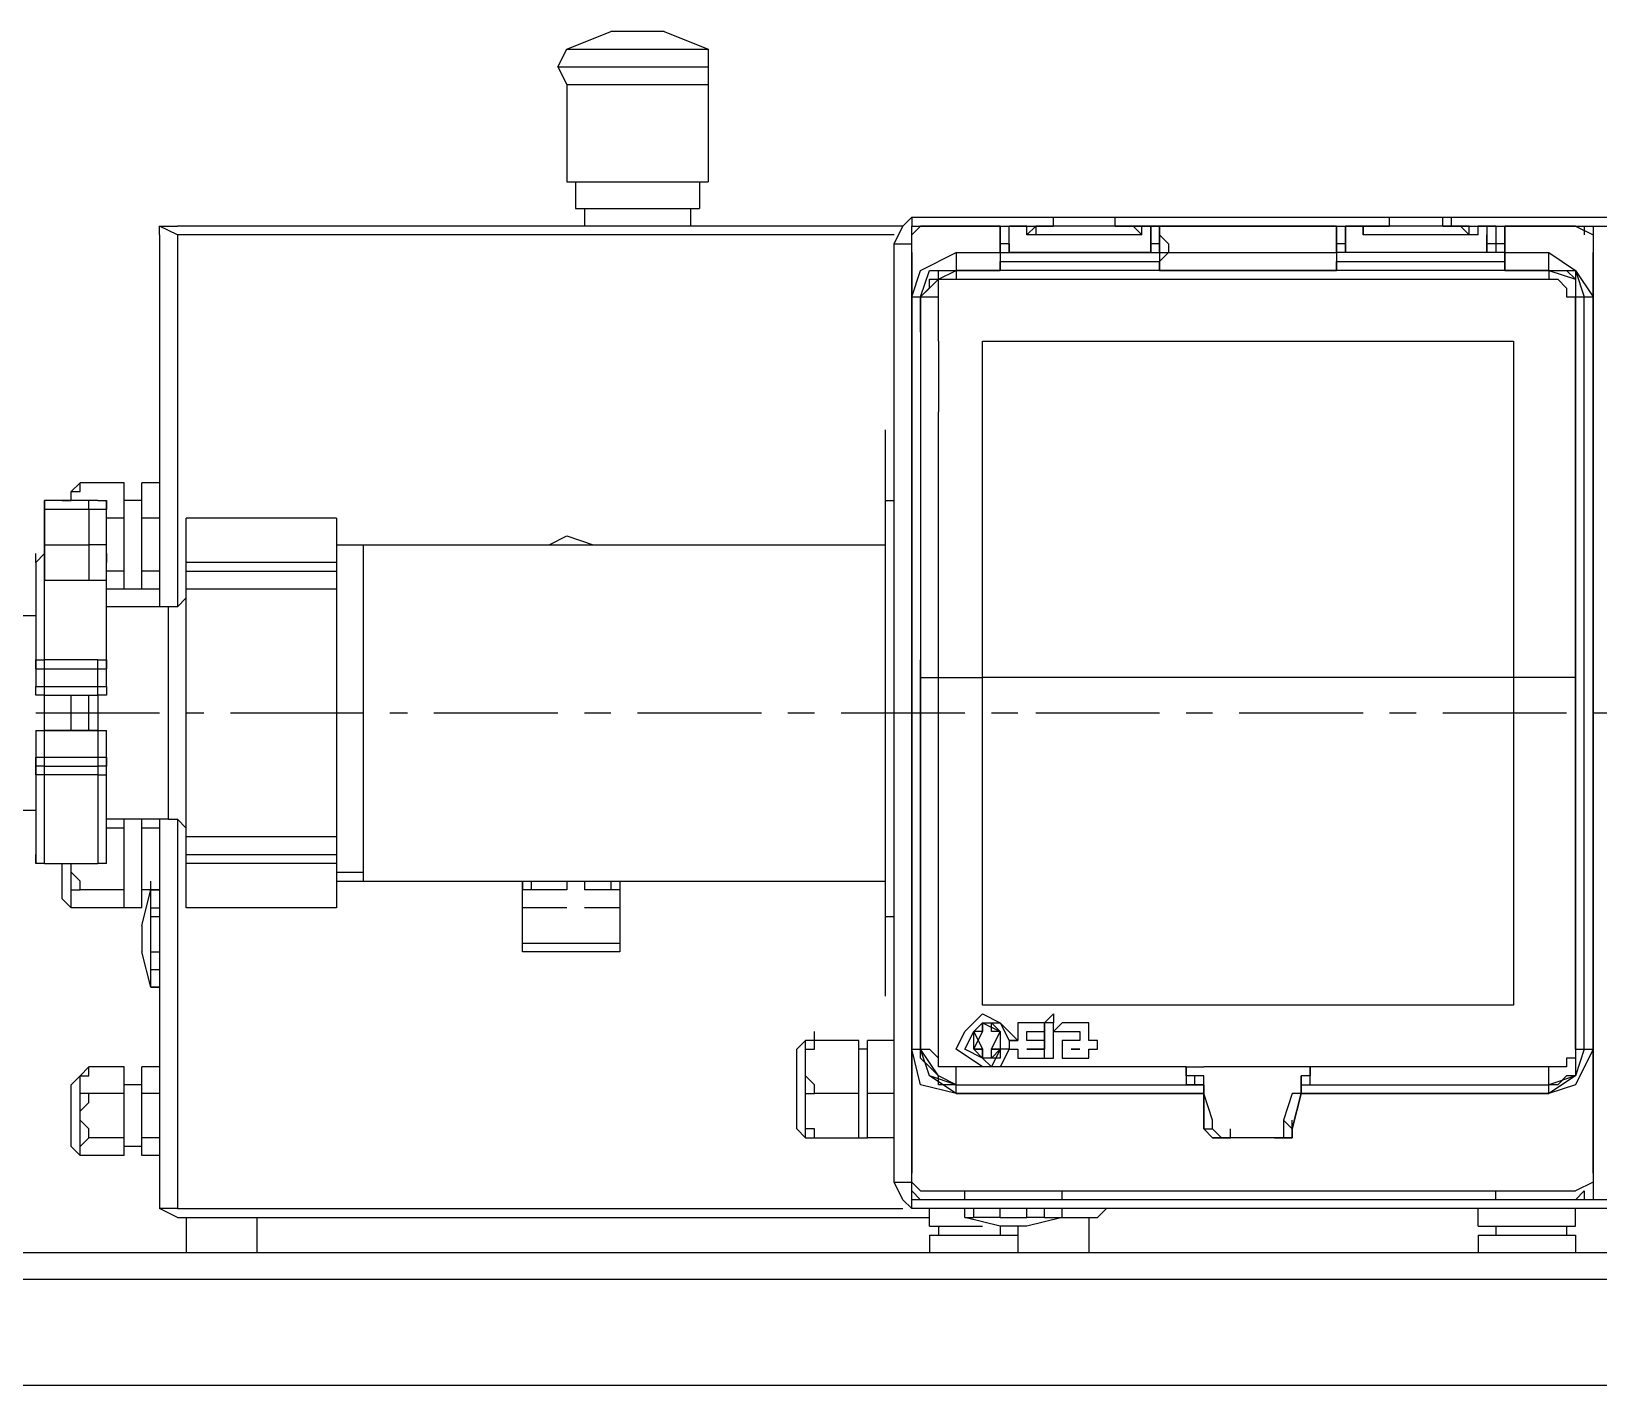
# Model space of a CAD drawing. Header units: millimetres. Extents: x 24306 to 29428, y 5751 to 9375.
# Drawn here: x 27398.3 to 27497.2, y 6208.4 to 6293.8 of the extents above; entities that cross this region are included whole.
import ezdxf

# ---------------------------------------------------------------- set-up
doc = ezdxf.new("R2010")
doc.units = ezdxf.units.MM
doc.layers.add('Equipment', color=123, linetype='Continuous')

# ---------------------------------------------------------------- blocks, each defined once
blk = doc.blocks.new('A$C866d3e4f')
at = {"layer": 'Equipment', "linetype": 'Continuous'}
for points in [[(100.518, 42.999), (97.726, 41.882)], [(100.518, 42.999), (103.868, 42.999)], [(106.661, 41.882), (103.868, 42.999)], [(106.661, 41.882), (97.726, 41.882)], [(97.726, 41.882), (97.726, 40.766)], [(107.219, 40.766), (106.661, 41.882)], [(97.726, 40.766), (97.726, 39.649)], [(107.219, 40.766), (97.726, 40.766)], [(107.219, 40.766), (106.661, 39.649)], [(97.726, 39.649), (97.726, 33.506)], [(106.661, 39.649), (97.726, 39.649)], [(106.661, 39.649), (106.661, 33.506)], [(106.661, 33.506), (97.726, 33.506)], [(98.284, 33.506), (98.284, 31.831)], [(106.102, 33.506), (106.102, 31.831)], [(106.102, 31.831), (98.284, 31.831)], [(98.842, 31.831), (98.842, 30.714)], [(105.544, 31.831), (105.544, 30.714)], [(84.882, 31.272), (40.766, 31.272)], [(50.259, 30.714), (40.766, 30.714)], [(41.882, 30.714), (41.882, -30.714)], [(42.999, 30.714), (41.882, 30.155), (41.882, 29.038)], [(42.441, 30.714), (42.441, 30.155)], [(42.999, 30.714), (47.467, 30.714)], [(47.467, 29.597), (47.467, 30.714)], [(47.467, 30.714), (47.467, 30.714)], [(47.467, 30.714), (47.467, 28.48)], [(48.025, 30.714), (48.025, 30.714)], [(48.025, 30.714), (48.025, 29.597)], [(48.025, 30.714), (49.142, 30.714)], [(48.584, 30.714), (48.584, 29.038), (48.584, 29.597)], [(49.142, 30.155), (49.142, 30.714)], [(51.376, 30.714), (49.142, 30.714)], [(49.7, 30.155), (49.7, 30.714)], [(49.7, 30.155), (50.259, 30.714), (51.376, 30.714)], [(49.7, 30.155), (49.7, 30.714), (50.259, 30.714)], [(50.259, 30.714), (50.259, 30.714), (50.817, 30.714)], [(50.817, 30.714), (50.817, 31.272)], [(50.817, 30.714), (51.376, 30.714)], [(51.376, 30.714), (51.376, 31.272)], [(51.376, 30.714), (54.726, 30.714)], [(51.376, 30.714), (51.376, 30.714), (54.726, 30.714)], [(54.726, 30.714), (54.726, 31.272)], [(54.726, 30.714), (54.726, 31.272)], [(54.726, 30.714), (55.285, 30.714), (55.285, 30.714), (55.843, 30.714)], [(54.726, 30.714), (56.402, 30.714), (56.402, 30.155), (56.402, 30.155)], [(54.726, 30.714), (54.726, 30.714)], [(54.726, 30.714), (54.726, 30.714)], [(56.402, 30.714), (54.726, 30.714)], [(55.843, 30.714), (55.843, 30.714)], [(55.843, 30.714), (56.402, 30.714), (56.402, 30.155)], [(71.479, 30.714), (55.843, 30.714)], [(56.402, 30.155), (56.402, 30.714)], [(56.402, 30.155), (56.402, 30.714)], [(56.402, 30.714), (57.518, 30.714)], [(57.518, 30.714), (57.518, 29.597)], [(57.518, 29.597), (57.518, 30.714)], [(57.518, 29.597), (57.518, 30.714)], [(58.077, 30.714), (58.077, 28.48)], [(58.077, 29.597), (58.077, 30.714)], [(58.077, 30.714), (69.246, 30.714)], [(69.246, 30.714), (69.246, 30.155), (68.687, 29.597), (68.687, 29.038), (69.246, 28.48)], [(69.246, 30.714), (69.246, 30.714)], [(69.246, 30.714), (69.246, 29.597)], [(69.246, 29.597), (69.246, 30.714)], [(69.246, 30.714), (70.362, 30.714)], [(69.804, 29.038), (69.804, 30.714)], [(69.804, 30.714), (69.804, 29.597)], [(70.362, 30.155), (70.362, 30.714)], [(70.362, 30.155), (70.362, 30.714)], [(70.362, 30.155), (70.921, 30.714), (72.038, 30.714)], [(70.362, 30.155), (70.362, 30.714)], [(70.362, 30.155), (70.362, 30.714)], [(70.362, 30.155), (70.362, 30.714), (70.921, 30.714)], [(72.038, 30.714), (70.362, 30.714)], [(70.921, 30.714), (71.479, 30.714), (72.038, 30.714)], [(72.038, 30.714), (72.038, 31.272)], [(72.038, 30.714), (72.038, 31.272)], [(72.038, 30.714), (72.038, 31.272)], [(72.038, 30.714), (75.388, 30.714)], [(72.038, 30.714), (72.596, 30.714), (75.388, 30.714)], [(72.038, 30.714), (72.038, 30.714)], [(75.388, 30.714), (75.947, 30.714)], [(75.388, 30.714), (75.947, 30.714)], [(75.947, 30.714), (75.947, 31.272)], [(75.947, 30.714), (75.947, 31.272)], [(75.947, 30.714), (76.505, 30.714), (76.505, 30.714), (76.505, 30.714)], [(75.947, 30.714), (77.064, 30.714), (77.064, 30.155), (77.622, 30.155)], [(77.622, 30.714), (75.947, 30.714)], [(76.505, 30.714), (77.064, 30.714), (77.622, 30.155)], [(84.882, 30.714), (76.505, 30.714)], [(77.622, 30.155), (77.622, 30.714)], [(77.622, 30.155), (77.622, 30.714)], [(77.622, 30.155), (77.622, 30.714)], [(77.622, 30.714), (78.739, 30.714)], [(78.739, 29.597), (78.739, 30.714)], [(78.739, 29.038), (78.739, 30.714)], [(79.297, 30.714), (79.297, 28.48)], [(79.297, 29.597), (79.297, 30.714)], [(79.297, 30.714), (84.323, 30.714)], [(84.323, 30.714), (84.882, 30.155)], [(84.882, 29.038), (84.882, 30.155), (84.323, 30.714)], [(84.882, 31.272), (84.882, 30.714)], [(85.999, 29.597), (85.44, 30.714), (84.882, 31.272)], [(84.882, 29.597), (84.882, 30.714), (84.882, 30.714)], [(85.44, 30.714), (131.232, 30.714)], [(131.232, 30.155), (132.348, 30.714)], [(132.348, 30.155), (132.348, 30.714), (131.232, 30.714)], [(47.467, 29.597), (47.467, 30.155)], [(48.584, 29.597), (48.584, 30.155)], [(49.142, 30.155), (49.7, 30.155)], [(49.142, 30.155), (49.7, 30.155)], [(49.7, 30.155), (56.402, 30.155)], [(56.402, 30.155), (56.402, 30.155)], [(57.518, 29.597), (57.518, 30.155)], [(57.518, 29.597), (57.518, 30.155)], [(57.518, 29.597), (57.518, 30.155)], [(69.804, 29.597), (69.804, 30.155)], [(69.804, 29.597), (69.804, 30.155)], [(70.362, 30.155), (77.622, 30.155)], [(78.739, 29.597), (78.739, 30.155)], [(84.882, 29.597), (84.882, 30.155)], [(84.882, 30.155), (84.882, 30.155)], [(85.999, 30.155), (131.232, 30.155)], [(131.232, 30.155), (131.232, 6.701)], [(132.348, 30.155), (132.348, 6.701)], [(41.882, -29.038), (41.882, 29.038)], [(44.675, 29.038), (42.999, 27.922), (41.882, 26.246)], [(44.675, 27.922), (44.675, 29.038)], [(47.467, 29.038), (44.675, 29.038)], [(47.467, 29.597), (47.467, 29.038)], [(47.467, 29.597), (47.467, 29.038)], [(47.467, 29.038), (47.467, 29.597)], [(47.467, 29.038), (47.467, 29.597)], [(47.467, 29.597), (48.025, 29.597)], [(47.467, 27.922), (47.467, 29.038)], [(47.467, 28.48), (47.467, 29.038)], [(47.467, 29.038), (47.467, 29.038)], [(47.467, 29.038), (47.467, 29.038)], [(47.467, 29.038), (58.077, 29.038)], [(48.025, 29.597), (48.025, 29.038)], [(48.025, 29.597), (48.584, 29.597)], [(48.025, 29.038), (57.518, 29.038)], [(48.584, 29.038), (57.518, 29.038)], [(57.518, 29.597), (57.518, 29.038)], [(57.518, 29.038), (57.518, 29.597)], [(57.518, 29.038), (57.518, 29.597)], [(57.518, 29.038), (57.518, 29.597)], [(57.518, 29.597), (57.518, 29.038)], [(57.518, 29.597), (58.077, 29.597)], [(58.077, 29.597), (58.077, 29.038)], [(58.077, 29.038), (58.077, 29.597)], [(58.077, 29.038), (58.077, 29.597)], [(58.077, 29.597), (58.077, 29.038)], [(58.077, 29.038), (58.077, 28.48)], [(58.077, 29.038), (58.077, 29.038)], [(58.077, 29.038), (58.077, 29.038)], [(69.246, 29.038), (58.077, 29.038)], [(69.246, 29.597), (69.246, 29.038)], [(69.246, 29.038), (69.246, 29.597)], [(69.246, 29.597), (69.246, 29.038)], [(69.246, 29.597), (69.246, 29.038)], [(69.246, 29.597), (69.804, 29.597)], [(69.246, 29.597), (69.246, 29.597)], [(69.246, 29.038), (69.246, 29.038)], [(69.246, 29.038), (69.246, 29.038)], [(69.246, 29.038), (69.246, 28.48)], [(79.297, 29.038), (69.246, 29.038)], [(78.739, 29.038), (69.246, 29.038)], [(69.804, 29.038), (69.804, 29.597)], [(69.804, 29.597), (69.804, 29.038)], [(69.804, 29.038), (78.739, 29.038)], [(78.739, 29.597), (78.739, 29.038)], [(78.739, 29.597), (79.297, 29.597)], [(79.297, 29.597), (79.297, 29.038)], [(79.297, 29.038), (79.297, 29.597)], [(79.297, 29.597), (79.297, 29.038)], [(79.297, 29.038), (79.297, 28.48)], [(79.297, 29.038), (79.297, 29.038)], [(79.297, 29.038), (79.297, 29.038)], [(82.09, 29.038), (79.297, 29.038)], [(82.09, 29.038), (82.09, 27.922)], [(84.882, 26.246), (84.323, 27.922), (82.09, 29.038)], [(84.882, -29.597), (84.882, 29.597)], [(85.999, 29.597), (84.882, 29.597)], [(84.882, 29.038), (84.882, -29.038)], [(85.999, -29.597), (85.999, 29.597)], [(44.675, 27.922), (42.999, 27.922), (42.441, 26.246)], [(44.675, 27.922), (44.116, 27.922), (44.116, 27.922), (43.558, 27.922), (42.999, 27.363), (42.999, 26.805), (42.999, 26.246)], [(44.675, 27.922), (42.999, 27.922), (42.999, 26.246)], [(44.675, 27.922), (42.999, 27.363), (42.999, 26.246)], [(44.675, 27.922), (44.675, 28.48)], [(44.675, 27.922), (44.675, 28.48)], [(44.675, 27.922), (44.675, 28.48)], [(44.675, 27.922), (44.675, 27.363)], [(47.467, 27.922), (44.675, 27.922)], [(44.675, 27.922), (47.467, 27.922)], [(44.675, 27.922), (47.467, 27.922)], [(44.675, 27.922), (47.467, 27.922)], [(47.467, 27.922), (47.467, 28.48)], [(47.467, 28.48), (47.467, 27.922)], [(58.077, 28.48), (47.467, 28.48)], [(47.467, 27.922), (58.077, 27.922)], [(58.077, 28.48), (58.077, 27.922)], [(58.077, 28.48), (58.077, 27.922)], [(58.077, 27.922), (58.077, 28.48)], [(69.246, 27.922), (58.077, 27.922)], [(58.077, 27.922), (69.246, 27.922)], [(58.077, 27.922), (69.246, 27.922)], [(58.077, 27.922), (69.246, 27.922)], [(69.246, 27.922), (69.246, 28.48)], [(69.246, 28.48), (69.246, 27.922)], [(69.246, 28.48), (69.246, 27.922)], [(79.297, 28.48), (69.246, 28.48)], [(69.246, 27.922), (79.297, 27.922)], [(79.297, 28.48), (79.297, 27.922)], [(79.297, 28.48), (79.297, 27.922)], [(79.297, 27.922), (79.297, 28.48)], [(82.09, 27.922), (79.297, 27.922)], [(79.297, 27.922), (82.09, 27.922)], [(79.297, 27.922), (82.09, 27.922)], [(79.297, 27.922), (82.09, 27.922)], [(84.323, 26.246), (84.323, 26.246), (83.765, 26.805), (83.765, 27.363), (83.206, 27.363), (83.206, 27.922), (83.206, 27.922), (82.648, 27.922), (82.09, 27.922)], [(82.09, 27.922), (82.09, 27.363)], [(84.323, 26.246), (83.765, 27.922), (82.09, 27.922)], [(84.323, 26.246), (83.765, 27.922), (82.09, 27.922)], [(84.323, 26.246), (83.206, 27.363), (82.09, 27.922)], [(44.675, 27.363), (44.116, 27.363), (43.558, 26.805), (43.558, 26.246), (42.999, 26.246)], [(55.843, 27.363), (44.675, 27.363)], [(81.531, 27.363), (55.843, 27.363)], [(82.09, 27.363), (81.531, 27.363)], [(83.206, 26.246), (83.206, 26.805), (83.206, 26.805), (83.206, 27.363), (82.09, 27.363)], [(84.882, 26.805), (84.882, 27.363)], [(41.882, 26.246), (41.882, -21.22)], [(42.999, 26.246), (41.882, 26.246)], [(42.441, -21.22), (42.441, 26.246)], [(42.999, 26.246), (42.999, 25.129)], [(42.999, -21.22), (42.999, 26.246)], [(42.999, -21.22), (42.999, 26.246)], [(42.999, 26.246), (42.999, 25.129)], [(42.999, 26.246), (42.999, 26.246)], [(42.999, 26.246), (42.999, 26.246)], [(83.206, 23.454), (83.206, 26.246)], [(84.323, 26.246), (83.206, 26.246)], [(84.323, 25.129), (84.323, 26.246)], [(84.323, 26.246), (84.323, -21.22)], [(84.323, 26.246), (84.323, -21.22)], [(84.323, 26.246), (84.323, -21.22)], [(84.323, 26.246), (84.323, 26.246)], [(84.882, 26.246), (84.323, 26.246)], [(84.882, -21.22), (84.882, 26.246)], [(42.999, 25.129), (42.999, 24.013)], [(42.999, 25.129), (42.999, 24.571)], [(84.323, 24.013), (84.323, 25.129)], [(84.882, 25.129), (84.882, 25.688)], [(42.999, 24.571), (42.999, 24.013)], [(42.999, 24.013), (42.999, 3.351)], [(42.999, 24.013), (42.999, 23.454)], [(84.323, 24.013), (84.323, 3.351)], [(84.882, 23.454), (84.882, 24.013)], [(42.999, 23.454), (42.999, 2.234)], [(46.908, 23.454), (46.908, -18.428)], [(80.414, 23.454), (46.908, 23.454)], [(80.414, -18.428), (80.414, 23.454)], [(83.206, 23.454), (83.206, 18.987)], [(84.882, 23.454), (84.882, 23.454)], [(84.882, 20.662), (84.882, 20.662)], [(83.206, 13.402), (83.206, 18.987)], [(86.557, 17.87), (86.557, -17.87)], [(86.557, 17.87), (86.557, -17.87)], [(86.557, 17.87), (86.557, 17.87)], [(41.882, 15.078), (41.882, 15.078)], [(84.882, 15.078), (84.882, 15.078)], [(41.882, 13.961), (41.882, 13.961)], [(84.882, 13.961), (84.882, 14.519)], [(132.348, 14.519), (133.465, 14.519)], [(133.465, 7.818), (133.465, 14.519)], [(134.582, 7.818), (134.582, 14.519)], [(134.582, 14.519), (137.374, 14.519)], [(137.374, 14.519), (137.933, 13.961)], [(137.933, 13.402), (137.933, 13.961), (137.374, 13.961), (137.374, 14.519)], [(137.933, 13.402), (137.933, 13.961)], [(138.491, 13.402), (137.933, 13.402), (137.933, 13.961)], [(41.882, 13.402), (41.882, 13.402)], [(83.206, 2.792), (83.206, 13.402)], [(84.882, 13.402), (84.882, 13.402)], [(86.557, 13.402), (85.999, 13.402)], [(133.465, 13.402), (134.582, 13.402)], [(135.699, 12.844), (135.699, 13.402)], [(136.257, 13.402), (135.699, 13.402), (135.699, 12.844)], [(136.257, 13.402), (139.608, 13.402)], [(136.816, 12.844), (136.816, 13.402)], [(137.933, 13.402), (137.933, 13.402)], [(139.608, 12.844), (139.608, 13.402)], [(139.608, 13.402), (139.608, 12.844)], [(139.608, 13.402), (139.608, 13.402)], [(121.18, 12.286), (121.18, -12.286)], [(121.18, 12.286), (130.673, 12.286)], [(130.673, -12.286), (130.673, 12.286)], [(132.348, 12.286), (133.465, 12.286)], [(132.348, 12.286), (133.465, 12.286)], [(134.582, 12.286), (135.699, 12.286)], [(134.582, 12.286), (135.699, 12.286)], [(135.699, 3.351), (135.699, 12.844)], [(135.699, 12.844), (139.608, 12.844)], [(136.816, 12.844), (136.816, 8.376)], [(139.608, 3.351), (139.608, 12.844)], [(139.608, 12.844), (139.608, 8.376)], [(107.777, 10.61), (106.661, 11.169), (104.985, 10.61)], [(107.777, 10.61), (106.661, 11.169), (104.985, 10.61)], [(107.777, 10.61), (106.661, 11.169), (104.985, 10.61)], [(121.18, 10.61), (86.557, 10.61)], [(107.219, 10.61), (105.544, 10.61)], [(119.504, 10.61), (119.504, -10.61)], [(121.18, 10.61), (119.504, 10.61)], [(135.699, 10.61), (136.816, 10.61)], [(135.699, 9.493), (135.699, 10.052)], [(135.699, 10.052), (135.699, 9.493)], [(139.608, 10.61), (136.816, 10.61)], [(139.608, 10.61), (139.608, 10.61)], [(140.166, 9.493), (139.608, 10.052)], [(140.166, 9.493), (140.166, 10.052)], [(121.18, 9.493), (130.673, 9.493)], [(130.673, 8.935), (121.18, 8.935)], [(132.348, 8.935), (133.465, 8.935)], [(132.348, 8.935), (133.465, 8.935)], [(134.582, 8.935), (135.699, 8.935)], [(134.582, 8.935), (135.699, 8.935)], [(135.699, 1.675), (135.699, 9.493)], [(140.166, 9.493), (140.166, 1.675)], [(139.608, 8.376), (135.699, 8.376)], [(41.882, 7.818), (41.882, 7.818)], [(84.882, 7.818), (84.882, 7.818)], [(84.882, 6.701), (84.882, 7.26)], [(121.18, 7.818), (130.673, 7.818)], [(130.673, 7.26), (131.232, 6.701), (131.79, 6.701)], [(132.348, 7.818), (133.465, 7.818)], [(133.465, 7.818), (134.582, 7.818)], [(134.582, 7.818), (135.699, 7.818)], [(41.882, 6.701), (41.882, 6.701)], [(131.79, -6.701), (131.79, 6.701)], [(131.79, 6.701), (135.699, 6.701)], [(142.959, 6.143), (140.166, 6.143)], [(42.999, 3.351), (42.999, 2.792)], [(84.323, 2.234), (84.323, 3.351)], [(136.257, 3.351), (135.699, 3.351), (135.699, 2.792)], [(136.257, 1.117), (136.257, 3.351)], [(136.257, 3.351), (139.608, 3.351)], [(139.608, 1.117), (139.608, 3.351)], [(140.166, 2.792), (140.166, 3.351), (139.608, 3.351)], [(42.999, 2.792), (42.999, 2.234)], [(42.999, 2.234), (42.999, -8.935)], [(42.999, 2.234), (42.999, 2.234)], [(42.999, 2.234), (42.999, 1.675)], [(42.999, 2.234), (46.908, 2.234)], [(46.908, 2.234), (80.414, 2.234)], [(84.323, 2.234), (80.414, 2.234)], [(83.206, 2.234), (83.206, 2.792)], [(83.206, 2.234), (83.206, 2.234)], [(83.206, 2.234), (83.206, 2.234)], [(83.206, 1.117), (83.206, 2.234)], [(84.323, -3.351), (84.323, 2.234)], [(140.166, 2.792), (135.699, 2.792)], [(42.999, 1.675), (42.999, 0)], [(83.206, -19.545), (83.206, 1.117)], [(140.166, 1.675), (135.699, 1.675)], [(135.699, 1.675), (135.699, 1.117), (136.257, 1.117)], [(136.257, 1.117), (136.257, -9.493)], [(139.608, 1.117), (136.257, 1.117)], [(136.816, -1.117), (136.816, 1.117)], [(136.816, -1.117), (136.816, 1.117)], [(137.933, -1.117), (137.933, 1.117)], [(137.933, -1.117), (137.933, 1.117)], [(137.933, -1.117), (137.933, 1.117)], [(139.608, 1.117), (140.166, 1.117), (140.166, 1.675)], [(139.608, -1.117), (139.608, 1.117)], [(41.882, 0), (40.207, 0)], [(42.999, 0), (42.999, -19.545)], [(51.376, 0), (43.558, 0)], [(54.726, 0), (53.051, 0)], [(64.22, 0), (56.402, 0)], [(67.57, 0), (65.895, 0)], [(77.064, 0), (69.246, 0)], [(79.856, 0), (78.18, 0)], [(89.349, 0), (81.531, 0)], [(92.7, 0), (91.024, 0)], [(102.193, 0), (94.375, 0)], [(105.544, 0), (103.868, 0)], [(115.037, 0), (107.219, 0)], [(117.829, 0), (116.712, 0)], [(127.881, 0), (119.504, 0)], [(130.673, 0), (129.556, 0)], [(140.166, 0), (132.348, 0)], [(135.699, -9.493), (135.699, -1.117)], [(140.166, -1.117), (135.699, -1.117)], [(136.257, -1.117), (135.699, -1.117)], [(136.257, -1.117), (139.608, -1.117)], [(139.608, -9.493), (139.608, -1.117)], [(140.166, -1.117), (139.608, -1.117)], [(140.166, -1.117), (140.166, -9.493)], [(140.166, -2.792), (135.699, -2.792)], [(135.699, -2.792), (135.699, -3.351), (136.257, -3.351)], [(139.608, -3.351), (140.166, -3.351), (140.166, -2.792)], [(84.323, -20.662), (84.323, -3.351)], [(136.257, -3.909), (135.699, -3.909), (135.699, -3.351)], [(139.608, -3.351), (136.257, -3.351)], [(136.257, -3.909), (139.608, -3.909)], [(139.608, -3.909), (140.166, -3.909), (140.166, -3.351)], [(41.882, -6.701), (41.882, -6.701)], [(84.882, -6.701), (84.882, -6.143)], [(131.79, -6.701), (131.232, -6.701), (130.673, -7.26)], [(131.232, -6.701), (131.232, -31.272)], [(131.79, -6.701), (135.699, -6.701)], [(132.348, -6.701), (132.348, -31.272)], [(133.465, -12.286), (133.465, -6.701)], [(134.582, -12.286), (134.582, -6.701)], [(142.959, -6.143), (140.166, -6.143)], [(41.882, -7.818), (41.882, -7.818)], [(84.882, -7.818), (84.882, -7.26)], [(121.18, -7.818), (130.673, -7.818)], [(132.348, -7.26), (133.465, -7.26)], [(132.348, -7.26), (133.465, -7.26)], [(134.582, -7.26), (135.699, -7.26)], [(134.582, -7.26), (135.699, -7.26)], [(42.999, -8.935), (42.999, -11.169)], [(130.673, -8.935), (121.18, -8.935)], [(121.18, -9.493), (130.673, -9.493)], [(135.699, -9.493), (135.699, -8.935)], [(135.699, -9.493), (135.699, -9.493), (136.257, -9.493)], [(139.608, -9.493), (136.257, -9.493)], [(137.374, -11.169), (137.374, -10.61), (137.933, -10.052), (137.933, -9.493)], [(137.933, -12.286), (137.933, -9.493)], [(138.491, -11.169), (138.491, -9.493)], [(139.608, -9.493), (140.166, -9.493), (140.166, -9.493)], [(140.166, -9.493), (140.166, -8.935)], [(121.18, -10.61), (86.557, -10.61)], [(103.31, -10.61), (103.31, -11.169)], [(103.31, -10.61), (103.31, -14.519)], [(103.868, -10.61), (103.868, -11.169)], [(105.544, -10.61), (105.544, -11.169)], [(106.661, -10.61), (106.661, -11.169)], [(108.894, -10.61), (108.894, -11.169)], [(109.453, -14.519), (109.453, -10.61), (109.453, -11.169)], [(121.18, -10.052), (119.504, -10.052)], [(132.907, -11.169), (132.907, -10.61)], [(137.374, -11.169), (137.374, -10.61)], [(42.999, -11.169), (42.999, -14.519)], [(103.31, -11.169), (105.544, -11.169)], [(106.661, -11.169), (109.453, -11.169)], [(132.907, -11.169), (132.348, -11.169), (132.907, -11.169)], [(132.348, -11.169), (133.465, -11.169)], [(132.348, -11.169), (133.465, -11.169)], [(132.907, -12.286), (132.907, -11.169)], [(133.465, -13.402), (132.907, -11.169)], [(134.582, -11.169), (137.374, -11.169)], [(134.582, -11.169), (137.374, -11.169)], [(137.933, -11.727), (137.933, -11.169), (137.374, -11.169)], [(137.374, -12.286), (137.933, -12.286), (137.933, -11.727)], [(137.933, -12.286), (138.491, -11.727), (138.491, -11.169)], [(138.491, -11.169), (138.491, -11.169)], [(41.882, -12.844), (41.882, -12.844)], [(84.882, -12.844), (84.882, -12.286)], [(86.557, -12.844), (85.999, -12.844)], [(103.31, -12.286), (103.31, -12.286)], [(103.31, -12.286), (105.544, -12.286)], [(103.31, -12.286), (105.544, -12.286)], [(103.868, -12.286), (103.868, -12.286)], [(105.544, -12.286), (105.544, -12.286)], [(106.661, -12.286), (106.661, -12.286)], [(106.661, -12.286), (109.453, -12.286)], [(106.661, -12.286), (109.453, -12.286)], [(108.894, -12.286), (108.894, -12.286)], [(109.453, -12.286), (109.453, -12.286)], [(121.18, -12.286), (130.673, -12.286)], [(132.907, -12.286), (132.348, -12.286)], [(132.907, -12.844), (132.348, -12.844)], [(132.907, -12.844), (132.907, -12.286)], [(132.907, -15.078), (132.907, -12.844)], [(133.465, -12.286), (133.465, -12.286)], [(133.465, -12.286), (134.582, -12.286)], [(134.582, -12.286), (137.374, -12.286)], [(137.374, -12.286), (137.933, -12.286)], [(84.882, -13.961), (84.882, -13.402)], [(133.465, -13.402), (133.465, -13.402), (133.465, -13.961), (133.465, -13.961), (133.465, -13.961), (133.465, -15.078), (133.465, -15.078)], [(133.465, -13.402), (133.465, -13.402)], [(41.882, -13.961), (41.882, -13.961)], [(42.999, -18.987), (42.999, -14.519)], [(84.882, -15.078), (84.882, -14.519)], [(109.453, -14.519), (103.31, -14.519)], [(103.31, -14.519), (103.31, -15.078)], [(109.453, -15.078), (109.453, -14.519), (109.453, -14.519)], [(41.882, -15.078), (41.882, -15.078)], [(41.882, -15.636), (41.882, -15.636)], [(84.882, -15.636), (84.882, -15.078)], [(103.31, -15.078), (109.453, -15.078)], [(132.907, -15.078), (132.348, -15.078)], [(132.907, -16.195), (132.907, -15.078)], [(132.907, -17.311), (133.465, -15.078)], [(133.465, -15.078), (133.465, -15.078)], [(41.882, -16.753), (41.882, -16.753)], [(84.882, -16.753), (84.882, -16.195)], [(132.907, -16.195), (132.348, -16.195)], [(132.907, -17.311), (132.907, -16.195)], [(132.907, -17.311), (132.907, -16.753)], [(132.907, -17.311), (132.348, -17.311), (132.907, -17.311)], [(46.908, -18.428), (80.414, -18.428)], [(86.557, -17.87), (86.557, -17.87)], [(42.999, -18.987), (42.999, -21.779)], [(42.999, -19.545), (42.999, -20.662)], [(73.713, -20.662), (73.713, -19.545)], [(73.713, -19.545), (75.388, -19.545)], [(75.388, -19.545), (75.947, -20.104)], [(76.505, -19.545), (75.947, -18.987), (75.947, -19.545), (76.505, -19.545), (76.505, -19.545)], [(75.947, -21.779), (75.947, -19.545)], [(75.947, -19.545), (78.18, -19.545)], [(76.505, -21.22), (76.505, -19.545)], [(76.505, -19.545), (76.505, -21.22)], [(78.739, -21.22), (79.297, -22.337), (80.414, -22.337), (82.09, -21.22), (81.531, -20.104), (80.414, -18.987), (79.297, -19.545), (78.18, -20.662)], [(78.18, -19.545), (78.18, -20.662)], [(79.297, -21.22), (79.856, -22.337), (80.414, -21.779), (81.531, -21.22), (80.973, -20.104), (80.414, -19.545), (79.297, -19.545), (78.739, -20.662)], [(80.973, -21.22), (80.414, -20.104), (80.414, -19.545), (79.297, -20.104), (79.297, -21.22), (79.297, -21.779), (80.414, -21.779), (80.973, -21.22)], [(79.856, -19.545), (79.297, -20.104)], [(79.856, -20.104), (79.856, -19.545)], [(80.414, -19.545), (80.414, -20.104)], [(80.973, -20.104), (80.414, -19.545)], [(83.206, -20.662), (83.206, -19.545)], [(41.882, -20.662), (41.882, -20.662)], [(42.999, -20.662), (42.999, -21.22)], [(73.155, -21.22), (73.155, -20.662)], [(73.155, -20.662), (73.713, -20.662)], [(74.271, -20.104), (74.271, -20.662)], [(75.947, -20.104), (74.271, -20.104)], [(74.271, -20.662), (75.388, -20.662)], [(75.388, -20.662), (75.388, -21.779)], [(76.505, -20.104), (76.505, -20.662)], [(77.622, -20.104), (76.505, -20.104)], [(76.505, -20.662), (77.622, -20.662)], [(77.622, -20.662), (77.622, -20.104)], [(78.18, -20.662), (78.739, -20.662)], [(78.739, -20.662), (78.18, -20.662)], [(78.739, -20.662), (78.739, -21.22)], [(79.856, -21.22), (79.297, -20.104)], [(79.297, -20.104), (79.856, -20.104)], [(79.297, -20.104), (79.297, -21.22), (79.297, -21.22), (79.856, -21.779)], [(80.973, -20.104), (80.414, -21.22)], [(80.414, -20.104), (80.973, -20.104)], [(80.414, -21.22), (80.973, -21.22), (80.973, -20.104)], [(83.206, -21.779), (83.206, -20.662)], [(84.323, -21.22), (84.323, -20.662)], [(84.882, -20.662), (84.882, -20.104)], [(84.882, -20.662), (84.882, -20.104)], [(85.999, -20.662), (87.674, -20.662)], [(85.999, -20.662), (87.674, -20.662)], [(87.674, -26.805), (87.674, -20.662)], [(88.232, -26.805), (88.232, -20.662)], [(88.232, -20.662), (91.024, -20.662)], [(88.232, -20.662), (91.583, -20.662)], [(91.024, -20.662), (91.024, -20.104)], [(91.583, -22.337), (91.583, -21.22), (91.024, -21.22), (91.024, -20.662)], [(91.583, -26.805), (91.583, -20.662)], [(92.141, -21.779), (92.141, -21.22), (91.583, -20.662)], [(42.999, -21.22), (41.882, -21.22)], [(41.882, -21.22), (42.999, -23.454), (44.675, -24.013)], [(42.441, -21.22), (42.999, -22.896), (44.675, -24.013)], [(42.999, -21.22), (42.999, -22.337), (42.999, -22.337), (42.999, -22.896), (43.558, -22.896), (44.116, -23.454), (44.675, -23.454)], [(42.999, -21.22), (42.999, -21.22), (42.999, -21.779)], [(42.999, -21.22), (42.999, -21.22)], [(42.999, -21.22), (42.999, -22.896), (44.675, -23.454)], [(42.999, -21.22), (42.999, -22.896), (44.675, -23.454)], [(73.713, -21.22), (73.155, -21.22)], [(73.713, -21.779), (73.713, -21.22)], [(74.271, -21.22), (74.271, -21.22)], [(74.271, -21.22), (74.83, -21.22)], [(74.83, -21.22), (74.271, -21.22)], [(74.83, -21.22), (74.83, -21.22)], [(76.505, -21.779), (76.505, -21.22)], [(76.505, -21.779), (76.505, -21.22)], [(76.505, -21.22), (77.622, -21.22)], [(77.622, -21.22), (76.505, -21.22)], [(77.622, -21.22), (77.622, -21.22)], [(78.18, -21.22), (78.18, -21.779)], [(78.739, -21.22), (78.18, -21.22)], [(78.739, -21.22), (79.297, -21.22)], [(79.297, -21.22), (79.297, -21.22)], [(79.856, -21.22), (79.297, -21.22)], [(79.297, -21.22), (79.856, -21.22)], [(79.856, -21.779), (79.856, -21.22)], [(80.414, -21.22), (80.414, -21.22)], [(80.414, -21.779), (80.414, -21.22)], [(80.414, -21.22), (80.414, -21.779)], [(80.414, -21.22), (80.414, -21.22)], [(80.973, -21.22), (80.414, -21.22)], [(80.414, -21.22), (80.973, -21.22)], [(80.973, -21.22), (80.973, -21.22)], [(82.09, -23.454), (83.206, -23.454), (83.206, -22.896), (83.206, -22.896), (83.765, -22.337), (83.765, -22.337), (84.323, -21.779), (84.323, -21.22)], [(82.09, -24.013), (84.323, -23.454), (84.882, -21.22)], [(82.09, -23.454), (83.765, -22.896), (84.323, -21.22)], [(82.09, -24.013), (83.765, -22.896), (84.323, -21.22)], [(82.09, -23.454), (83.206, -22.896), (84.323, -21.22)], [(84.323, -21.22), (83.765, -21.22), (83.206, -21.779)], [(84.882, -21.22), (84.323, -21.22)], [(87.674, -21.22), (88.232, -21.22)], [(92.141, -21.779), (92.141, -21.22)], [(42.999, -21.779), (43.558, -21.779), (43.558, -22.337), (44.116, -22.337), (44.675, -22.337)], [(44.675, -23.454), (44.675, -22.337)], [(44.675, -22.337), (59.752, -22.337)], [(59.752, -22.337), (59.752, -22.337)], [(59.752, -22.337), (59.752, -22.896), (60.311, -22.896), (60.311, -24.013), (60.869, -24.013)], [(59.752, -22.337), (59.752, -22.896), (60.311, -22.896), (60.311, -23.454)], [(59.752, -23.454), (59.752, -22.337)], [(59.752, -22.337), (60.311, -22.337)], [(60.311, -22.337), (60.869, -22.337)], [(60.869, -22.337), (66.453, -22.337)], [(66.453, -24.013), (66.453, -23.454), (66.453, -23.454), (66.453, -22.896), (67.57, -22.896), (67.57, -22.337)], [(66.453, -22.337), (66.453, -22.337)], [(67.57, -22.337), (66.453, -22.337)], [(67.012, -23.454), (67.012, -22.896), (67.57, -22.896), (67.57, -22.337)], [(67.57, -22.337), (67.57, -22.896)], [(67.57, -22.337), (82.09, -22.337)], [(75.388, -21.779), (73.713, -21.779)], [(78.18, -21.779), (75.947, -21.779)], [(80.414, -21.779), (80.414, -21.779)], [(82.09, -22.337), (83.206, -22.337), (83.206, -22.337), (83.206, -22.337), (83.206, -21.779)], [(82.09, -23.454), (82.09, -22.337)], [(91.024, -24.013), (91.024, -23.454), (91.583, -22.896), (91.583, -22.337)], [(92.141, -25.688), (92.141, -21.779)], [(132.348, -22.337), (133.465, -22.337)], [(132.348, -22.337), (133.465, -22.337)], [(133.465, -27.922), (133.465, -22.337)], [(134.582, -27.922), (134.582, -22.337)], [(134.582, -22.337), (136.816, -22.337)], [(134.582, -22.337), (136.816, -22.337)], [(136.816, -22.337), (137.374, -22.896)], [(136.816, -22.337), (136.816, -22.337)], [(137.374, -23.454), (137.374, -22.896), (136.816, -22.896), (136.816, -22.337)], [(44.675, -24.013), (44.675, -23.454)], [(60.311, -23.454), (44.675, -23.454)], [(60.311, -23.454), (44.675, -23.454)], [(60.311, -23.454), (44.675, -23.454)], [(59.752, -23.454), (59.752, -22.896)], [(60.311, -23.454), (59.752, -23.454)], [(60.311, -23.454), (59.752, -23.454)], [(60.311, -23.454), (60.311, -22.896)], [(60.311, -23.454), (60.311, -24.013)], [(60.311, -24.013), (60.311, -23.454)], [(60.311, -24.013), (60.311, -23.454)], [(60.311, -24.013), (60.311, -23.454)], [(60.311, -24.013), (60.311, -23.454)], [(60.311, -24.013), (60.311, -23.454)], [(60.311, -24.013), (60.311, -23.454)], [(60.311, -23.454), (60.311, -24.013)], [(60.311, -24.013), (60.311, -23.454)], [(60.311, -24.013), (60.311, -23.454)], [(60.311, -24.013), (60.311, -23.454)], [(60.311, -24.013), (60.311, -23.454)], [(66.453, -24.013), (66.453, -23.454)], [(66.453, -24.013), (66.453, -23.454)], [(66.453, -24.013), (66.453, -23.454)], [(66.453, -24.013), (66.453, -23.454), (67.012, -23.454)], [(66.453, -23.454), (66.453, -24.013)], [(66.453, -24.013), (66.453, -23.454)], [(66.453, -24.013), (66.453, -23.454)], [(67.012, -23.454), (66.453, -23.454)], [(67.012, -23.454), (66.453, -23.454), (66.453, -24.013)], [(67.012, -23.454), (67.012, -22.896)], [(67.012, -23.454), (67.012, -22.896)], [(82.09, -23.454), (67.012, -23.454)], [(82.09, -23.454), (67.012, -23.454)], [(82.09, -23.454), (67.012, -23.454)], [(67.57, -23.454), (67.012, -23.454)], [(67.012, -23.454), (67.57, -23.454)], [(67.57, -22.896), (67.57, -23.454)], [(82.09, -23.454), (82.09, -22.896)], [(82.09, -24.013), (82.09, -23.454)], [(91.024, -24.013), (91.024, -23.454)], [(133.465, -23.454), (134.582, -23.454)], [(136.816, -24.013), (136.816, -24.013), (137.374, -24.013), (137.374, -23.454)], [(137.374, -27.922), (137.374, -22.896)], [(137.933, -24.013), (137.933, -23.454), (137.374, -22.896)], [(44.675, -24.013), (60.311, -24.013)], [(60.311, -24.013), (44.675, -24.013)], [(60.311, -24.013), (60.311, -24.013)], [(60.311, -24.013), (60.869, -26.246)], [(60.869, -26.246), (60.311, -24.013)], [(60.311, -24.013), (60.869, -24.013)], [(60.869, -24.013), (61.428, -25.688)], [(65.895, -25.688), (66.453, -24.013)], [(66.453, -24.013), (66.453, -26.246)], [(66.453, -26.246), (66.453, -24.013)], [(66.453, -24.013), (82.09, -24.013)], [(82.09, -24.013), (66.453, -24.013)], [(66.453, -24.013), (66.453, -24.013)], [(85.999, -24.013), (87.674, -24.013)], [(85.999, -24.013), (87.674, -24.013)], [(88.232, -24.013), (91.024, -24.013)], [(88.232, -24.013), (91.024, -24.013)], [(91.583, -25.129), (91.583, -24.013), (91.024, -24.013), (91.024, -24.013)], [(91.583, -25.129), (91.583, -24.571)], [(132.348, -24.013), (133.465, -24.013)], [(132.348, -24.013), (133.465, -24.013)], [(134.582, -24.013), (136.816, -24.013)], [(134.582, -24.013), (136.816, -24.013)], [(136.816, -24.013), (136.816, -24.013)], [(137.374, -25.129), (137.374, -25.129), (136.816, -24.571), (136.816, -24.013)], [(137.933, -26.805), (137.933, -24.013)], [(60.869, -26.246), (60.869, -25.688)], [(60.869, -26.246), (60.869, -25.688)], [(60.869, -26.246), (60.869, -25.688)], [(60.869, -26.246), (61.428, -25.688)], [(61.428, -25.688), (61.428, -26.805), (61.986, -26.805)], [(64.778, -26.805), (65.337, -26.805), (65.895, -26.246), (65.895, -25.688)], [(66.453, -26.246), (65.895, -26.246), (65.895, -25.688)], [(66.453, -26.246), (66.453, -25.688)], [(66.453, -26.246), (66.453, -25.688)], [(91.024, -26.805), (91.024, -26.246), (91.583, -26.246), (91.583, -25.129)], [(91.583, -26.805), (92.141, -26.246), (92.141, -25.688)], [(92.141, -25.688), (92.141, -25.129)], [(136.816, -26.805), (136.816, -26.246), (137.374, -25.688), (137.374, -25.129)], [(60.869, -26.246), (60.869, -26.805), (61.428, -26.805), (61.428, -26.805), (61.986, -26.805)], [(61.986, -26.805), (61.428, -26.805), (61.428, -26.805), (60.869, -26.805), (60.869, -26.246)], [(66.453, -26.246), (65.895, -26.805), (65.337, -26.805), (64.778, -26.805)], [(64.778, -26.805), (64.778, -26.246)], [(64.778, -26.805), (65.337, -26.805), (65.895, -26.805), (66.453, -26.246)], [(91.024, -26.805), (91.024, -26.246)], [(61.986, -26.805), (61.986, -26.805)], [(61.986, -26.805), (64.778, -26.805)], [(61.986, -26.805), (64.778, -26.805)], [(64.778, -26.805), (64.778, -26.805)], [(84.882, -26.805), (84.882, -26.805)], [(85.999, -26.805), (87.674, -26.805)], [(85.999, -26.805), (87.674, -26.805)], [(91.024, -26.805), (87.674, -26.805)], [(91.583, -26.805), (88.232, -26.805)], [(132.348, -26.805), (133.465, -26.805)], [(132.348, -26.805), (133.465, -26.805)], [(133.465, -27.363), (134.582, -27.363)], [(134.582, -26.805), (136.816, -26.805)], [(134.582, -26.805), (136.816, -26.805)], [(136.816, -26.805), (136.816, -26.805)], [(137.374, -27.363), (136.816, -26.805)], [(136.816, -27.922), (136.816, -27.922), (137.374, -27.922), (137.374, -27.363)], [(137.374, -27.922), (137.933, -27.363), (137.933, -26.805)], [(132.348, -27.922), (133.465, -27.922)], [(132.348, -27.922), (133.465, -27.922)], [(134.582, -27.922), (136.816, -27.922)], [(134.582, -27.922), (136.816, -27.922)], [(136.816, -27.922), (136.816, -27.922)], [(136.816, -27.922), (137.374, -27.922)], [(41.882, -29.038), (41.882, -29.597), (42.999, -30.155)], [(41.882, -29.597), (41.882, -29.597)], [(84.323, -30.155), (84.882, -29.597), (84.882, -29.038)], [(84.882, -29.597), (84.882, -29.597)], [(85.999, -29.597), (84.882, -29.597)], [(84.882, -30.714), (84.882, -30.155), (84.882, -29.597)], [(84.882, -31.272), (85.44, -30.714), (85.999, -29.597)], [(42.999, -30.714), (42.441, -30.155)], [(42.441, -30.155), (42.441, -30.714)], [(84.323, -30.155), (42.999, -30.155)], [(48.025, -30.714), (48.025, -30.155)], [(75.388, -30.714), (75.388, -30.155)], [(81.531, -30.714), (81.531, -30.155)], [(84.323, -30.714), (84.882, -30.155)], [(40.766, -30.714), (84.882, -30.714)], [(40.766, -31.272), (84.882, -31.272)], [(42.999, -32.389), (42.999, -31.272)], [(49.142, -32.389), (49.142, -31.272)], [(72.038, -31.272), (72.596, -31.272), (73.155, -31.831)], [(72.596, -31.272), (72.596, -31.272)], [(75.388, -31.831), (75.388, -31.272)], [(76.505, -31.831), (76.505, -31.272)], [(77.622, -31.831), (77.622, -31.272)], [(79.297, -31.831), (79.297, -31.272)], [(80.973, -31.831), (80.973, -31.272)], [(81.531, -31.831), (81.531, -31.272)], [(83.765, -32.389), (83.765, -31.272)], [(84.882, -31.272), (84.882, -30.714)], [(131.232, -31.272), (85.44, -31.272)], [(131.232, -31.272), (132.348, -31.272)], [(131.232, -31.831), (132.348, -31.272), (132.348, -31.272)], [(49.142, -32.389), (42.999, -32.389)], [(43.558, -32.389), (43.558, -32.947)], [(48.025, -32.389), (48.025, -32.947)], [(76.505, -31.831), (73.155, -31.831)], [(73.713, -31.831), (73.713, -34.064)], [(75.388, -31.831), (77.622, -32.389)], [(76.505, -31.831), (77.622, -31.831)], [(79.297, -31.831), (77.622, -31.831)], [(77.622, -32.389), (77.622, -32.389)], [(77.622, -32.389), (79.297, -32.389)], [(78.18, -32.389), (78.18, -34.064)], [(79.297, -31.831), (80.973, -31.831)], [(79.297, -32.389), (81.531, -31.831)], [(79.297, -32.389), (79.297, -32.947)], [(79.297, -32.389), (79.297, -32.389)], [(79.297, -32.389), (79.297, -32.389)], [(79.297, -32.389), (79.297, -32.389)], [(83.765, -32.389), (80.414, -32.389)], [(81.531, -31.831), (80.973, -31.831)], [(83.206, -32.389), (83.206, -32.947)], [(131.232, -31.831), (83.765, -31.831)], [(126.206, -31.831), (126.206, -34.064)], [(130.673, -31.831), (130.673, -34.064)], [(42.999, -32.947), (42.999, -34.064)], [(49.142, -32.947), (42.999, -32.947)], [(49.142, -32.947), (49.142, -34.064)], [(83.765, -32.947), (78.18, -32.947)], [(83.765, -32.947), (83.765, -34.064)], [(13.961, -34.064), (198.243, -34.064)], [(12.844, -35.74), (199.919, -35.74)], [(12.844, -42.441), (199.919, -42.441)]]:
    blk.add_lwpolyline(points, dxfattribs=at)

msp = doc.modelspace()

# ---------------------------------------------------------------- block references
at = {"xscale": -1}
msp.add_blockref('A$C866d3e4f', (27538.718, 6250.797), dxfattribs=at)

doc.saveas('drawing.dxf')
